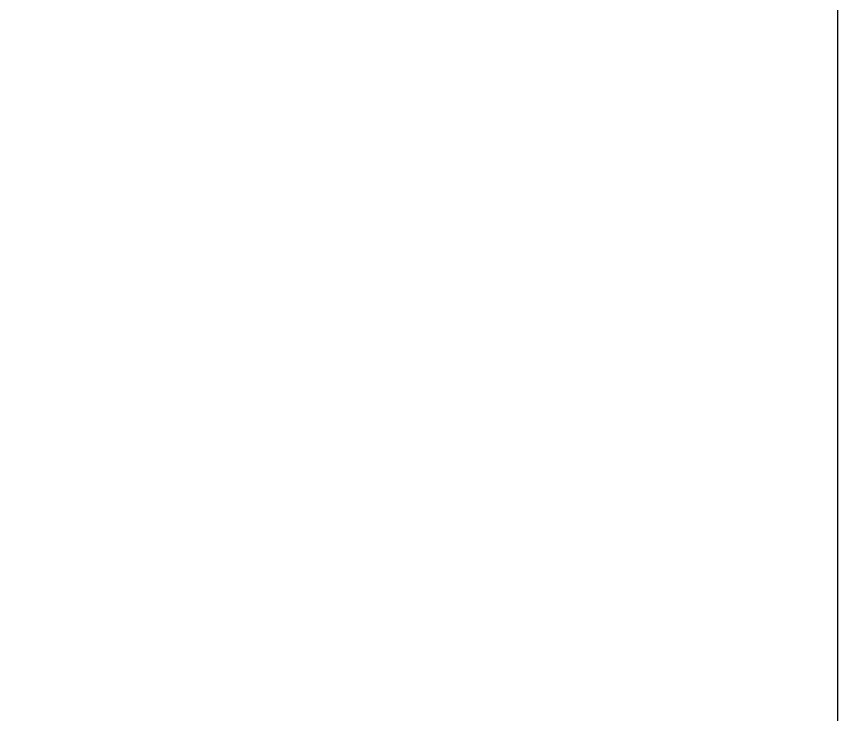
# Model space of a CAD drawing. Header units: millimetres. Extents: x 261942 to 379971, y 117646 to 213875.
# Drawn here: x 331387 to 335856, y 162839 to 166640 of the extents above; entities that cross this region are included whole.
import ezdxf
from ezdxf.enums import TextEntityAlignment as Align

# ---------------------------------------------------------------- set-up
doc = ezdxf.new("R2010")
doc.units = ezdxf.units.MM
doc.header["$LTSCALE"] = 100
doc.layers.get('DEFPOINTS').update_dxf_attribs({"color": 248})
doc.layers.add('F-SYM', color=7, linetype='Continuous')
doc.layers.add('FORM(YOURNAME)-11', color=1, linetype='Continuous')
doc.styles.add('YOURNAME', font='HY울릉도M.TTF')

# ---------------------------------------------------------------- blocks, each defined once
blk = doc.blocks.new('FORM-PLAN')
at = {"layer": 'DEFPOINTS', "color": 158}
blk.add_lwpolyline([(-69444, 53115), (-64, 53115), (-64, 1215), (-69444, 1215)], close=True, dxfattribs=at)
at = {"layer": 'FORM(YOURNAME)-11', "color": 3, "style": 'YOURNAME'}
for tag, height, p in [('1', 450, (9905, 18188)), ('2', 450, (9905, 17544)), ('3', 450, (9905, 16257)), ('4', 450, (9905, 14326)), ('5', 515, (9905, 12009)), ('6', 515, (9905, 9757)), ('7', 515, (9905, 7504)), ('8', 515, (9905, 5252)), ('9', 515, (9905, 2999)), ('10', 515, (5655, 811)), ('11', 515, (9905, 747)), ('12', 515, (5655, -1441)), ('13', 515, (9905, -1441))]:
    blk.add_attdef(tag, text='', height=height, dxfattribs=at).set_placement(p, align=Align.MIDDLE_RIGHT)
blk = doc.blocks.new('*U585')
at = {"layer": 'F-SYM', "xscale": 0.3, "yscale": 0.3, "zscale": 0.3}
blk.add_blockref('FORM-PLAN', (335874.9, 156071.9), dxfattribs=at)

msp = doc.modelspace()

# ---------------------------------------------------------------- block references
at = {"color": 10}
msp.add_blockref('*U585', (0, 0), dxfattribs=at)

doc.saveas('drawing.dxf')
